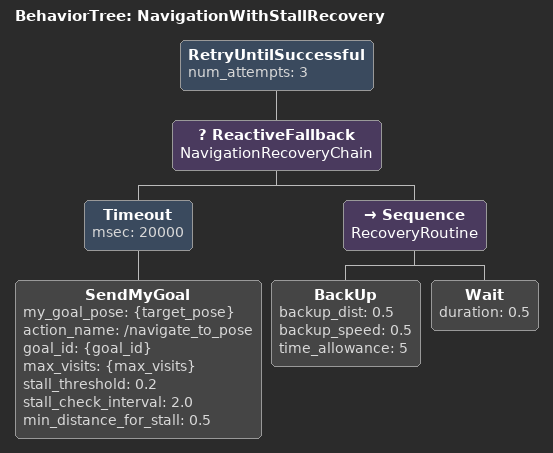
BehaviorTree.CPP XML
<?xml version="1.0" encoding="UTF-8"?>
<root BTCPP_format="4">
  <BehaviorTree ID="NavigationWithStallRecovery">
    <RetryUntilSuccessful num_attempts="3">
      <ReactiveFallback name="NavigationRecoveryChain">
        <Timeout msec="20000">
          <SendMyGoal my_goal_pose="{target_pose}"
                      action_name="/navigate_to_pose"
                      goal_id="{goal_id}"
                      max_visits="{max_visits}"
                      stall_threshold="0.2"
                      stall_check_interval="2.0"
                      min_distance_for_stall="0.5"/>
        </Timeout>
        <Sequence name="RecoveryRoutine">
          <BackUp backup_dist="0.5"
                  backup_speed="0.5"
                  time_allowance="5"/>
          <Wait duration="0.5"/>
        </Sequence>
      </ReactiveFallback>
    </RetryUntilSuccessful>
  </BehaviorTree>

</root>
